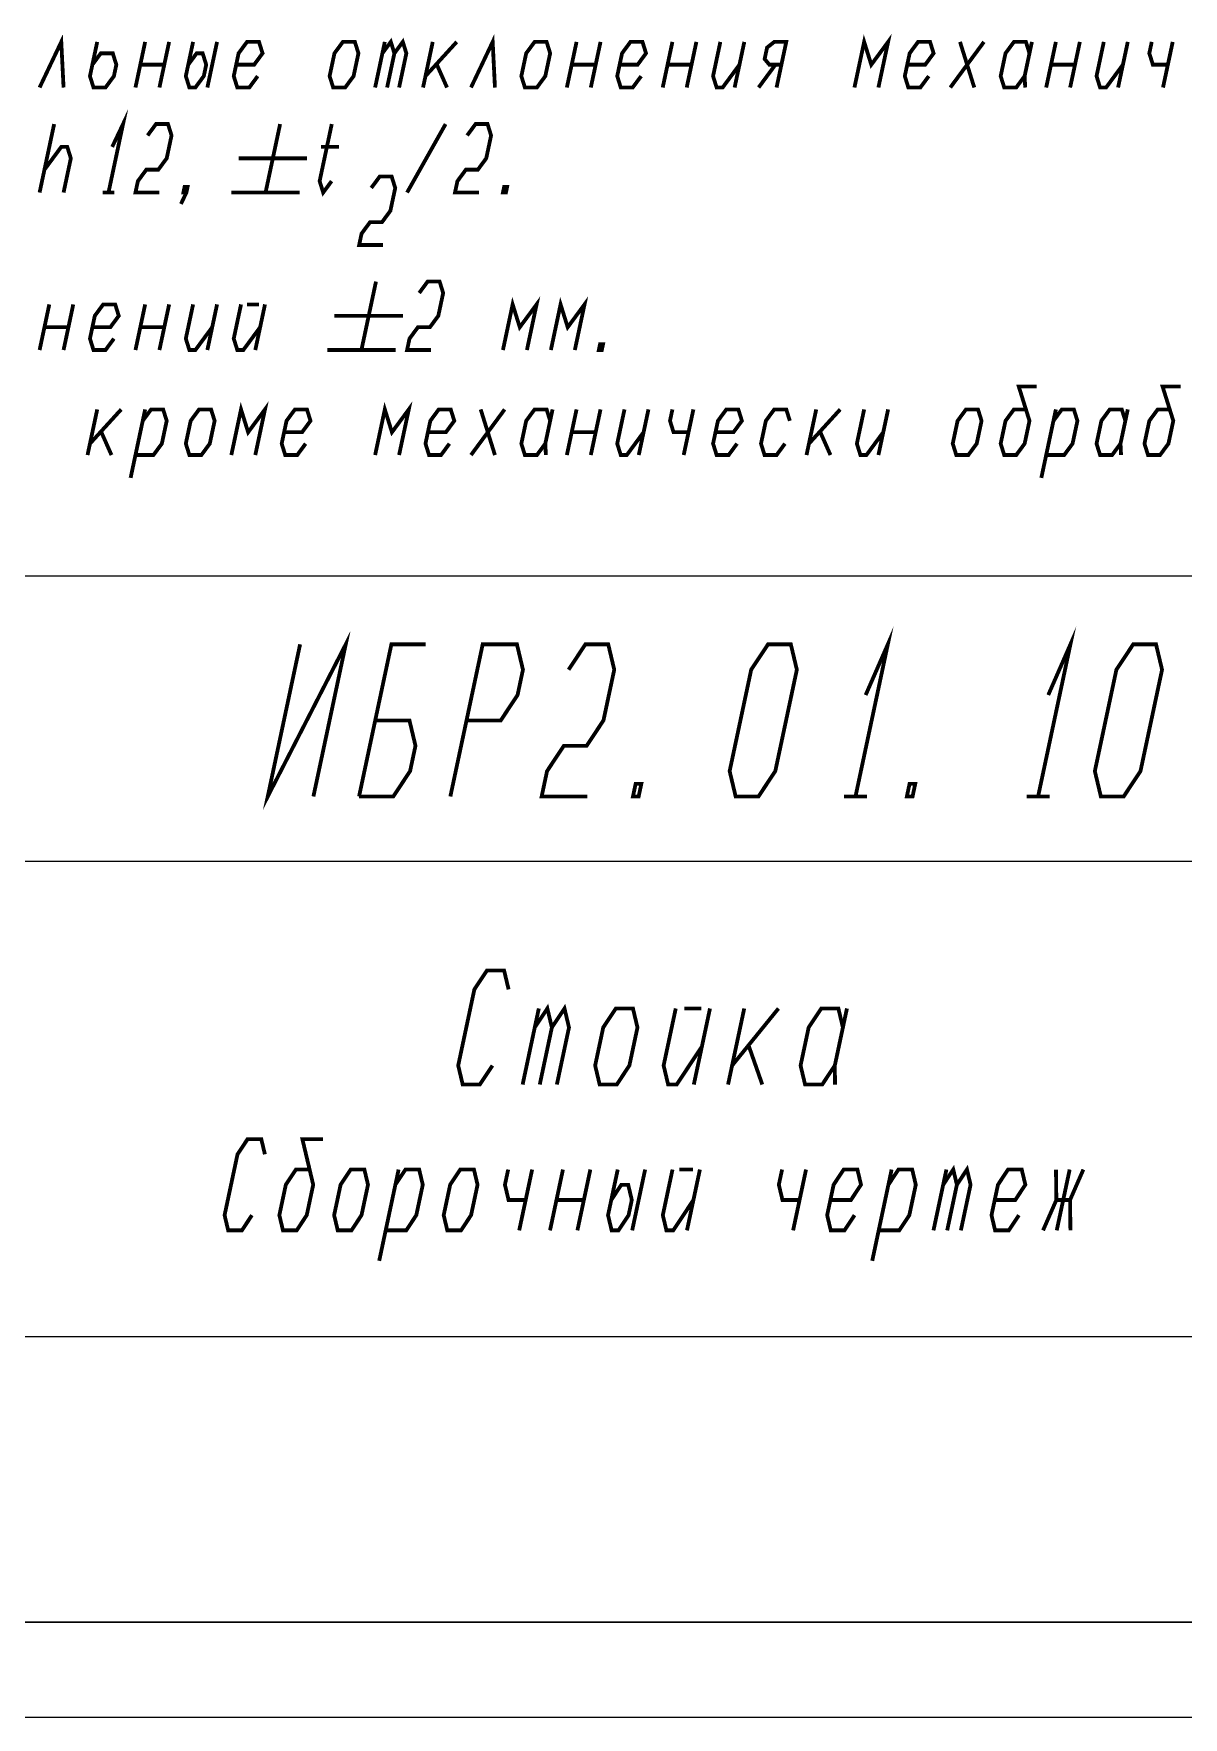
# Model space of a CAD drawing. Header units: millimetres. Extents: x 0 to 297, y 0 to 420.
# Drawn here: x 174.1 to 234.5, y 0 to 88.5 of the extents above; entities that cross this region are included whole.
import ezdxf

# ---------------------------------------------------------------- set-up
doc = ezdxf.new("R2010")
doc.units = ezdxf.units.MM
doc.header["$LTSCALE"] = 27.377778
doc.layers.get('0').update_dxf_attribs({"linetype": 'CONTINUOUS'})

msp = doc.modelspace()

# ---------------------------------------------------------------- linework, layer by layer
at = {"color": 7, "linetype": 'CONTINUOUS'}
for p, q in [((292, 60), (107, 60)), ((292, 45), (107, 45)), ((292, 20), (107, 20)), ((20, 5), (292, 5)), ((292, 5), (107, 5)), ((0, 0), (297, 0))]:
    msp.add_line(p, q, dxfattribs=at)
at = {"color": 2, "linetype": 'CONTINUOUS', "const_width": 0.2}
for points in [[(217.2448611, 85.6829395), (217.7550043, 88.0829384), (218.1299175, 86.8829351), (219.0150043, 88.0829384), (218.5048611, 85.6829395)], [(174.4048611, 85.6829395), (175.5450043, 88.0829384), (175.6648611, 85.6829395)], [(177.4350043, 88.0829384), (177.0524045, 86.2829373), (177.2398611, 85.6829395), (177.8698611, 85.6829395), (178.3124045, 86.2829373), (178.4399175, 86.8829351), (178.2524609, 87.4829329), (177.6224609, 87.4829329), (177.1799175, 86.8829351)], [(179.4448611, 85.6829395), (179.9550043, 88.0829384)], [(181.2150043, 88.0829384), (180.7048611, 85.6829395)], [(182.4750043, 88.0829384), (182.0924045, 86.2829373), (182.2798611, 85.6829395), (182.5948611, 85.6829395), (183.0374045, 86.2829373), (183.1649175, 86.8829351), (182.9774609, 87.4829329), (182.6624609, 87.4829329), (182.2199175, 86.8829351)], [(183.7350043, 88.0829384), (183.2248611, 85.6829395)], [(184.7399175, 86.8829351), (185.6849175, 86.8829351), (186.1274609, 87.4829329), (185.9400043, 88.0829384), (185.3100043, 88.0829384), (184.8674609, 87.4829329), (184.6124045, 86.2829373), (184.7998611, 85.6829395), (185.4298611, 85.6829395), (185.8724045, 86.2829373)], [(189.6524045, 86.2829373), (189.8398611, 85.6829395), (190.4698611, 85.6829395), (190.9124045, 86.2829373), (191.1674609, 87.4829329), (190.9800043, 88.0829384), (190.3500043, 88.0829384), (189.9074609, 87.4829329), (189.6524045, 86.2829373)], [(192.0448611, 85.6829395), (192.5550043, 88.0829384)], [(192.4274609, 87.4829329), (192.8700043, 88.0829384), (193.0574609, 87.4829329), (192.6748611, 85.6829395)], [(193.0574609, 87.4829329), (193.5000043, 88.0829384), (193.6874609, 87.4829329), (193.3048611, 85.6829395)], [(195.0750043, 88.0829384), (194.5648611, 85.6829395)], [(194.6924045, 86.2829373), (196.3350043, 88.0829384)], [(197.0848611, 85.6829395), (198.2250043, 88.0829384), (198.3448611, 85.6829395)], [(199.7324045, 86.2829373), (199.9198611, 85.6829395), (200.5498611, 85.6829395), (200.9924045, 86.2829373), (201.2474609, 87.4829329), (201.0600043, 88.0829384), (200.4300043, 88.0829384), (199.9874609, 87.4829329), (199.7324045, 86.2829373)], [(202.1248611, 85.6829395), (202.6350043, 88.0829384)], [(203.8950043, 88.0829384), (203.3848611, 85.6829395)], [(204.8999175, 86.8829351), (205.8449175, 86.8829351), (206.2874609, 87.4829329), (206.1000043, 88.0829384), (205.4700043, 88.0829384), (205.0274609, 87.4829329), (204.7724045, 86.2829373), (204.9598611, 85.6829395), (205.5898611, 85.6829395), (206.0324045, 86.2829373)], [(207.1648611, 85.6829395), (207.6750043, 88.0829384)], [(208.9350043, 88.0829384), (208.4248611, 85.6829395)], [(210.1950043, 88.0829384), (209.8124045, 86.2829373), (209.9998611, 85.6829395), (210.3148611, 85.6829395), (211.1999175, 86.8829351)], [(211.4550043, 88.0829384), (210.9448611, 85.6829395)], [(213.1498611, 85.6829395), (213.6600043, 88.0829384), (213.0300043, 88.0829384), (212.6512326, 87.7829395), (212.5236892, 87.182934), (212.7749175, 86.8829351), (213.4049175, 86.8829351)], [(220.0199175, 86.8829351), (220.9649175, 86.8829351), (221.4074609, 87.4829329), (221.2200043, 88.0829384), (220.5900043, 88.0829384), (220.1474609, 87.4829329), (219.8924045, 86.2829373), (220.0798611, 85.6829395), (220.7098611, 85.6829395), (221.1524045, 86.2829373)], [(222.2848611, 85.6829395), (224.0550043, 88.0829384)], [(222.7950043, 88.0829384), (223.5448611, 85.6829395)], [(226.4474609, 87.4829329), (226.2600043, 88.0829384), (225.6300043, 88.0829384), (225.1874609, 87.4829329), (224.9324045, 86.2829373), (225.1198611, 85.6829395), (225.7498611, 85.6829395), (226.1924045, 86.2829373)], [(226.5750043, 88.0829384), (226.1924045, 86.2829373), (226.2223611, 85.6829395)], [(227.3248611, 85.6829395), (227.8350043, 88.0829384)], [(229.0950043, 88.0829384), (228.5848611, 85.6829395)], [(230.3550043, 88.0829384), (229.9724045, 86.2829373), (230.1598611, 85.6829395), (230.4748611, 85.6829395), (231.3599175, 86.8829351)], [(231.6150043, 88.0829384), (231.1048611, 85.6829395)], [(232.8750043, 88.0829384), (232.7474609, 87.4829329), (232.9349175, 86.8829351), (233.7224175, 86.8829351)], [(233.9775043, 88.0829384), (233.4673611, 85.6829395)], [(179.6999175, 86.8829351), (180.9599175, 86.8829351)], [(195.2924175, 86.8829351), (195.8248611, 85.6829395)], [(202.3799175, 86.8829351), (203.6399175, 86.8829351)], [(207.4199175, 86.8829351), (208.6799175, 86.8829351)], [(212.2048611, 85.6829395), (213.0899175, 86.8829351)], [(227.5799175, 86.8829351), (228.8399175, 86.8829351)], [(178.2225043, 82.562296), (178.7925608, 83.7622993), (178.0273611, 80.1622971)], [(175.1700608, 83.7622993), (174.4048611, 80.1622971)], [(180.0825174, 83.1622938), (180.5250608, 83.7622993), (181.1550608, 83.7622993), (181.3425174, 83.1622938), (181.0874609, 81.9622982), (180.6449175, 81.3623003), (180.0149175, 81.3623003), (179.5724045, 80.7622949), (179.4448611, 80.1622971), (180.7048611, 80.1622971)], [(187.0500694, 83.7622993), (186.2848698, 80.1622971)], [(189.7650608, 83.7622993), (189.1274045, 80.7622949), (189.3148611, 80.1622971), (189.7574045, 80.7622949)], [(193.7248611, 80.1622971), (195.7500608, 83.7622993)], [(196.8825174, 83.1622938), (197.3250608, 83.7622993), (197.9550608, 83.7622993), (198.1425174, 83.1622938), (197.8874609, 81.9622982), (197.4449175, 81.3623003), (196.8149175, 81.3623003), (196.3724045, 80.7622949), (196.2448611, 80.1622971), (197.5048611, 80.1622971)], [(174.6599175, 81.3623003), (175.5450043, 82.562296), (175.8600043, 82.562296), (176.0474609, 81.9622982), (175.6648611, 80.1622971)], [(189.1950043, 82.562296), (190.1400043, 82.562296)], [(184.8674609, 81.9622982), (188.4674783, 81.9622982)], [(182.1223611, 80.1622971), (181.9648611, 80.1622971), (182.0286328, 80.462296), (182.1861328, 80.462296), (182.1223611, 80.1622971), (181.8373177, 79.5622993)], [(191.8425174, 80.4019803), (192.2850608, 81.0019781), (192.9150608, 81.0019781), (193.1025174, 80.4019803), (192.8474609, 79.201977), (192.4049175, 78.6019792), (191.7749175, 78.6019792), (191.3324045, 78.0019813), (191.2048611, 77.4019759), (192.4648611, 77.4019759)], [(198.9223611, 80.1622971), (198.7648611, 80.1622971), (198.8286328, 80.462296), (198.9861328, 80.462296), (198.9223611, 80.1622971)], [(177.7123611, 80.1622971), (178.3423611, 80.1622971)], [(184.4848611, 80.1622971), (188.0848481, 80.1622971)], [(192.0900694, 75.4813357), (191.3248698, 71.8813411)], [(194.3625174, 74.8813379), (194.8050608, 75.4813357), (195.4350608, 75.4813357), (195.6225174, 74.8813379), (195.3674609, 73.6813422), (194.9249175, 73.0813368), (194.2949175, 73.0813368), (193.8524045, 72.481339), (193.7248611, 71.8813411), (194.9848611, 71.8813411)], [(174.4048611, 71.8813411), (174.9150043, 74.2813401)], [(176.1750043, 74.2813401), (175.6648611, 71.8813411)], [(177.1799175, 73.0813368), (178.1249175, 73.0813368), (178.5674609, 73.6813422), (178.3800043, 74.2813401), (177.7500043, 74.2813401), (177.3074609, 73.6813422), (177.0524045, 72.481339), (177.2398611, 71.8813411), (177.8698611, 71.8813411), (178.3124045, 72.481339)], [(179.4448611, 71.8813411), (179.9550043, 74.2813401)], [(181.2150043, 74.2813401), (180.7048611, 71.8813411)], [(182.4750043, 74.2813401), (182.0924045, 72.481339), (182.2798611, 71.8813411), (182.5948611, 71.8813411), (183.4799175, 73.0813368)], [(183.7350043, 74.2813401), (183.2248611, 71.8813411)], [(184.9950043, 74.2813401), (184.6124045, 72.481339), (184.7998611, 71.8813411), (185.1148611, 71.8813411), (185.9999175, 73.0813368)], [(185.3100043, 74.2813401), (185.9400043, 74.2813401)], [(186.2550043, 74.2813401), (185.7448611, 71.8813411)], [(198.7648611, 71.8813411), (199.2750043, 74.2813401), (199.6499175, 73.0813368), (200.5350043, 74.2813401), (200.0248611, 71.8813411)], [(201.2848611, 71.8813411), (201.7950043, 74.2813401), (202.1699175, 73.0813368), (203.0550043, 74.2813401), (202.5448611, 71.8813411)], [(189.9074609, 73.6813422), (193.5074783, 73.6813422)], [(174.6599175, 73.0813368), (175.9199175, 73.0813368)], [(179.6999175, 73.0813368), (180.9599175, 73.0813368)], [(189.5248611, 71.8813411), (193.1248481, 71.8813411)], [(203.9623611, 71.8813411), (203.8048611, 71.8813411), (203.8686328, 72.1813401), (204.0261328, 72.1813401), (203.9623611, 71.8813411)], [(226.2600043, 68.7606977), (225.6300043, 68.7606977), (225.1874609, 68.1606999), (224.9324045, 66.9606966), (225.1198611, 66.3606988), (225.7498611, 66.3606988), (226.1924045, 66.9606966), (226.4474609, 68.1606999), (225.8850608, 69.960701), (226.8300608, 69.960701)], [(233.8200043, 68.7606977), (233.1900043, 68.7606977), (232.7474609, 68.1606999), (232.4924045, 66.9606966), (232.6798611, 66.3606988), (233.3098611, 66.3606988), (233.7524045, 66.9606966), (234.0074609, 68.1606999), (233.4450608, 69.960701), (234.3900608, 69.960701)], [(184.4848611, 66.3606988), (184.9950043, 68.7606977), (185.3699175, 67.560702), (186.2550043, 68.7606977), (185.7448611, 66.3606988)], [(192.0448611, 66.3606988), (192.5550043, 68.7606977), (192.9299175, 67.560702), (193.8150043, 68.7606977), (193.3048611, 66.3606988)], [(177.4350043, 68.7606977), (176.9248611, 66.3606988)], [(177.0524045, 66.9606966), (178.6950043, 68.7606977)], [(179.1898047, 65.1607031), (179.9550043, 68.7606977)], [(179.4448611, 66.3606988), (180.3898611, 66.3606988), (180.8324045, 66.9606966), (181.0874609, 68.1606999), (180.9000043, 68.7606977), (180.2700043, 68.7606977), (179.8274609, 68.1606999)], [(182.0924045, 66.9606966), (182.2798611, 66.3606988), (182.9098611, 66.3606988), (183.3524045, 66.9606966), (183.6074609, 68.1606999), (183.4200043, 68.7606977), (182.7900043, 68.7606977), (182.3474609, 68.1606999), (182.0924045, 66.9606966)], [(187.2599175, 67.560702), (188.2049175, 67.560702), (188.6474609, 68.1606999), (188.4600043, 68.7606977), (187.8300043, 68.7606977), (187.3874609, 68.1606999), (187.1324045, 66.9606966), (187.3198611, 66.3606988), (187.9498611, 66.3606988), (188.3924045, 66.9606966)], [(194.8199175, 67.560702), (195.7649175, 67.560702), (196.2074609, 68.1606999), (196.0200043, 68.7606977), (195.3900043, 68.7606977), (194.9474609, 68.1606999), (194.6924045, 66.9606966), (194.8798611, 66.3606988), (195.5098611, 66.3606988), (195.9524045, 66.9606966)], [(197.0848611, 66.3606988), (198.8550043, 68.7606977)], [(197.5950043, 68.7606977), (198.3448611, 66.3606988)], [(201.2474609, 68.1606999), (201.0600043, 68.7606977), (200.4300043, 68.7606977), (199.9874609, 68.1606999), (199.7324045, 66.9606966), (199.9198611, 66.3606988), (200.5498611, 66.3606988), (200.9924045, 66.9606966)], [(201.3750043, 68.7606977), (200.9924045, 66.9606966), (201.0223611, 66.3606988)], [(202.1248611, 66.3606988), (202.6350043, 68.7606977)], [(203.8950043, 68.7606977), (203.3848611, 66.3606988)], [(205.1550043, 68.7606977), (204.7724045, 66.9606966), (204.9598611, 66.3606988), (205.2748611, 66.3606988), (206.1599175, 67.560702)], [(206.4150043, 68.7606977), (205.9048611, 66.3606988)], [(207.6750043, 68.7606977), (207.5474609, 68.1606999), (207.7349175, 67.560702), (208.5224175, 67.560702)], [(208.7775043, 68.7606977), (208.2673611, 66.3606988)], [(209.9399175, 67.560702), (210.8849175, 67.560702), (211.3274609, 68.1606999), (211.1400043, 68.7606977), (210.5100043, 68.7606977), (210.0674609, 68.1606999), (209.8124045, 66.9606966), (209.9998611, 66.3606988), (210.6298611, 66.3606988), (211.0724045, 66.9606966)], [(213.8474609, 68.1606999), (213.6600043, 68.7606977), (213.0300043, 68.7606977), (212.5874609, 68.1606999), (212.3324045, 66.9606966), (212.5198611, 66.3606988), (213.1498611, 66.3606988), (213.5924045, 66.9606966)], [(215.2350043, 68.7606977), (214.7248611, 66.3606988)], [(214.8524045, 66.9606966), (216.4950043, 68.7606977)], [(217.7550043, 68.7606977), (217.3724045, 66.9606966), (217.5598611, 66.3606988), (217.8748611, 66.3606988), (218.7599175, 67.560702)], [(219.0150043, 68.7606977), (218.5048611, 66.3606988)], [(222.4124045, 66.9606966), (222.5998611, 66.3606988), (223.2298611, 66.3606988), (223.6724045, 66.9606966), (223.9274609, 68.1606999), (223.7400043, 68.7606977), (223.1100043, 68.7606977), (222.6674609, 68.1606999), (222.4124045, 66.9606966)], [(227.0698047, 65.1607031), (227.8350043, 68.7606977)], [(227.3248611, 66.3606988), (228.2698611, 66.3606988), (228.7124045, 66.9606966), (228.9674609, 68.1606999), (228.7800043, 68.7606977), (228.1500043, 68.7606977), (227.7074609, 68.1606999)], [(231.4874609, 68.1606999), (231.3000043, 68.7606977), (230.6700043, 68.7606977), (230.2274609, 68.1606999), (229.9724045, 66.9606966), (230.1598611, 66.3606988), (230.7898611, 66.3606988), (231.2324045, 66.9606966)], [(231.6150043, 68.7606977), (231.2324045, 66.9606966), (231.2623611, 66.3606988)], [(177.6524175, 67.560702), (178.1848611, 66.3606988)], [(202.3799175, 67.560702), (203.6399175, 67.560702)], [(215.4524175, 67.560702), (215.9848611, 66.3606988)], [(188.1004644, 56.4106386), (186.399987, 48.4106359), (190.5004557, 56.4106386), (188.8000087, 48.4106359)], [(217.8336328, 53.7439697), (219.0004514, 56.4106386), (217.3000043, 48.4106359)], [(227.4336285, 53.7439697), (228.600447, 56.4106386), (226.9, 48.4106359)], [(191.2, 48.4106359), (192.900447, 56.4106386), (194.7004557, 56.4106386)], [(196.000013, 48.4106359), (197.7004601, 56.4106386), (199.5004384, 56.4106386), (199.8170486, 55.0773041), (199.5336458, 53.7439697), (198.65023, 52.4106391), (196.8502214, 52.4106391)], [(202.2170399, 55.0773041), (203.1004557, 56.4106386), (204.3004514, 56.4106386), (204.6170312, 55.0773041), (204.0502257, 52.4106391), (203.1668099, 51.0773047), (201.9668142, 51.0773047), (201.0833984, 49.7439703), (200.7999957, 48.4106359), (203.199987, 48.4106359)], [(211.0000043, 48.4106359), (210.6833941, 49.7439703), (211.8170356, 55.0773041), (212.7004514, 56.4106386), (213.900447, 56.4106386), (214.2170573, 55.0773041), (213.0834158, 49.7439703), (212.2, 48.4106359), (211.0000043, 48.4106359)], [(230.1999957, 48.4106359), (229.8834158, 49.7439703), (231.0170573, 55.0773041), (231.9004427, 56.4106386), (233.1004384, 56.4106386), (233.4170486, 55.0773041), (232.2834071, 49.7439703), (231.3999913, 48.4106359), (230.1999957, 48.4106359)], [(191.2, 48.4106359), (193.0000087, 48.4106359), (193.8833941, 49.7439703), (194.1668273, 51.0773047), (193.850217, 52.4106391), (192.0502387, 52.4106391)], [(205.9, 48.4106359), (205.6000087, 48.4106359), (205.7417101, 49.0773031), (206.0417014, 49.0773031), (205.9, 48.4106359)], [(220.3000087, 48.4106359), (219.999987, 48.4106359), (220.1417187, 49.0773031), (220.4417101, 49.0773031), (220.3000087, 48.4106359)], [(216.6999913, 48.4106359), (217.899987, 48.4106359)], [(226.299987, 48.4106359), (227.500013, 48.4106359)], [(199.0627865, 38.266754), (198.8253516, 39.2667567), (197.9253472, 39.2667567), (197.2627778, 38.266754), (196.4125694, 34.2667546), (196.6500043, 33.2667556), (197.5500087, 33.2667556), (198.2125477, 34.2667546)], [(199.8000043, 33.2667556), (200.6502127, 37.2667551)], [(200.4376606, 36.2667562), (201.10023, 37.2667551), (201.3376649, 36.2667562), (200.7000087, 33.2667556)], [(201.3376649, 36.2667562), (202.0002344, 37.2667551), (202.2376693, 36.2667562), (201.600013, 33.2667556)], [(203.6125434, 34.2667546), (203.8500087, 33.2667556), (204.750013, 33.2667556), (205.4125521, 34.2667546), (205.8376563, 36.2667562), (205.6002214, 37.2667551), (204.700217, 37.2667551), (204.037678, 36.2667562), (203.6125434, 34.2667546)], [(207.850217, 37.2667551), (207.2125608, 34.2667546), (207.4499957, 33.2667556), (207.900013, 33.2667556), (209.2251215, 35.2667573)], [(208.3002344, 37.2667551), (209.2002387, 37.2667551)], [(209.6502257, 37.2667551), (208.799987, 33.2667556)], [(211.4502344, 37.2667551), (210.5999957, 33.2667556)], [(210.8125477, 34.2667546), (213.2502127, 37.2667551)], [(216.637678, 36.2667562), (216.4002127, 37.2667551), (215.5002387, 37.2667551), (214.8376693, 36.2667562), (214.4125651, 34.2667546), (214.65, 33.2667556), (215.5500043, 33.2667556), (216.2125434, 34.2667546)], [(216.85023, 37.2667551), (216.2125434, 34.2667546), (216.225, 33.2667556)], [(211.7001259, 35.2667573), (212.4000043, 33.2667556)], [(186.2502344, 29.5992011), (186.0602865, 30.3992014), (185.3402648, 30.3992014), (184.8102214, 29.5992011), (184.1300304, 26.3992019), (184.3200087, 25.5992017), (185.04, 25.5992017), (185.5700434, 26.3992019)], [(188.6001866, 28.7992008), (187.8801953, 28.7992008), (187.3501215, 27.9992006), (187.0100564, 26.3992019), (187.2000043, 25.5992017), (187.9199957, 25.5992017), (188.4500391, 26.3992019), (188.7901345, 27.9992006), (188.2202604, 30.3992014), (189.3002778, 30.3992014)], [(189.8900521, 26.3992019), (190.08, 25.5992017), (190.7999913, 25.5992017), (191.3300347, 26.3992019), (191.6701302, 27.9992006), (191.4801823, 28.7992008), (190.760191, 28.7992008), (190.2301476, 27.9992006), (189.8900521, 26.3992019)], [(192.2599045, 23.9992011), (193.280191, 28.7992008)], [(192.6, 25.5992017), (193.679987, 25.5992017), (194.2100304, 26.3992019), (194.5501259, 27.9992006), (194.360178, 28.7992008), (193.6401866, 28.7992008), (193.1101432, 27.9992006)], [(195.6500434, 26.3992019), (195.8399913, 25.5992017), (196.560013, 25.5992017), (197.0900564, 26.3992019), (197.4301215, 27.9992006), (197.2401736, 28.7992008), (196.5201823, 28.7992008), (195.9901389, 27.9992006), (195.6500434, 26.3992019)], [(199.0401823, 28.7992008), (198.8701345, 27.9992006), (199.0600825, 27.1992003), (199.9600868, 27.1992003)], [(200.3001823, 28.7992008), (199.6199913, 25.5992017)], [(201.239987, 25.5992017), (201.920178, 28.7992008)], [(203.360191, 28.7992008), (202.68, 25.5992017)], [(204.8001736, 28.7992008), (204.2900304, 26.3992019), (204.4800087, 25.5992017), (204.8400043, 25.5992017), (205.3700477, 26.3992019), (205.5400955, 27.1992003), (205.3501476, 27.9992006), (204.9901215, 27.9992006), (204.4600781, 27.1992003)], [(206.2401866, 28.7992008), (205.5599957, 25.5992017)], [(207.6801693, 28.7992008), (207.1700564, 26.3992019), (207.3600043, 25.5992017), (207.72, 25.5992017), (208.7800868, 27.1992003)], [(208.0401953, 28.7992008), (208.7601866, 28.7992008)], [(209.1201823, 28.7992008), (208.4399913, 25.5992017)], [(213.440191, 28.7992008), (213.2701432, 27.9992006), (213.4600911, 27.1992003), (214.3600955, 27.1992003)], [(214.700191, 28.7992008), (214.02, 25.5992017)], [(215.9800911, 27.1992003), (217.0600781, 27.1992003), (217.5901215, 27.9992006), (217.4001736, 28.7992008), (216.6801823, 28.7992008), (216.1501389, 27.9992006), (215.8100434, 26.3992019), (215.9999913, 25.5992017), (216.720013, 25.5992017), (217.2500564, 26.3992019)], [(218.1798958, 23.9992011), (219.2001823, 28.7992008)], [(218.5199913, 25.5992017), (219.6000087, 25.5992017), (220.1300521, 26.3992019), (220.4701476, 27.9992006), (220.2801693, 28.7992008), (219.560178, 28.7992008), (219.0301345, 27.9992006)], [(221.399987, 25.5992017), (222.080178, 28.7992008)], [(221.9101302, 27.9992006), (222.4401736, 28.7992008), (222.6301215, 27.9992006), (222.1200087, 25.5992017)], [(222.6301215, 27.9992006), (223.1601953, 28.7992008), (223.3501432, 27.9992006), (222.84, 25.5992017)], [(224.6200781, 27.1992003), (225.7000955, 27.1992003), (226.2301389, 27.9992006), (226.040191, 28.7992008), (225.3201693, 28.7992008), (224.7901259, 27.9992006), (224.4500304, 26.3992019), (224.6400087, 25.5992017), (225.36, 25.5992017), (225.8900434, 26.3992019)], [(227.1600087, 25.5992017), (227.8600998, 27.1992003), (227.8401693, 28.7992008)], [(228.560191, 28.7992008), (227.88, 25.5992017)], [(229.2801823, 28.7992008), (228.5800911, 27.1992003), (228.5999913, 25.5992017)], [(201.5800825, 27.1992003), (203.0200955, 27.1992003)], [(227.8600998, 27.1992003), (228.5800911, 27.1992003)]]:
    msp.add_lwpolyline(points, dxfattribs=at)

doc.saveas('drawing.dxf')
